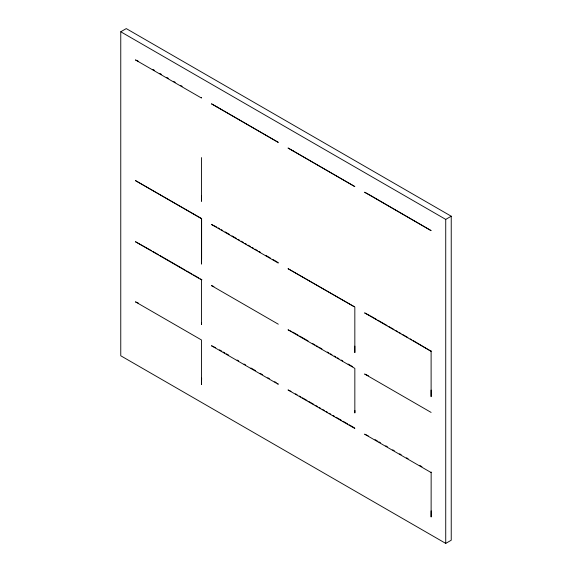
<?xml version="1.0" encoding="UTF-8"?>
<svg xmlns="http://www.w3.org/2000/svg" width="572" height="572" viewBox="0 0 572 572"><rect width="100%" height="100%" fill="white"/><g stroke="black" fill="none" stroke-linecap="round" stroke-linejoin="round"><path stroke-width="0.86" d="M431.152 510.889L431.116 517.009L431.152 472.014M201.537 195.796L201.494 201.315L201.537 157.579M201.637 378.171L201.494 384.441L201.494 339.982L135.435 301.844L138.403 303.117M354.933 410.539L354.84 412.977L354.84 368.382L288.023 329.808L291.119 331.281M201.616 322.787L201.494 324.446L201.494 279.851L135.435 241.713L151.373 250.586M120.763 31.775L126.269 28.6L451.236 216.223L451.236 540.225L445.731 543.4L120.763 355.777L120.763 31.775L445.731 219.398L451.236 216.223M213.907 286.515L211.461 285.607L278.292 324.195M368.432 375.761L364.607 374.024L431.116 412.426M138.403 61.297L135.435 59.917L201.494 98.055L201.394 97.419M368.211 435.835L364.607 434.155L431.116 472.551M215.73 347.747L211.461 345.738L278.292 384.32L277.777 383.497M290.998 391.355L288.023 389.94L354.84 428.514L354.547 427.892L349.185 424.796M216.659 227.012L211.461 224.474L278.292 263.063L277.992 262.426M370.012 315.665L364.607 312.891L431.116 351.294L413.32 340.669M368.933 194.53L364.607 192.228L431.116 230.623L369.655 194.916M152.931 69.441L154.469 70.327M159.853 73.438L161.39 74.331M166.781 77.434L168.318 78.328M173.702 81.431L175.239 82.325M180.623 85.428L182.161 86.322M218.189 227.899L219.727 228.786M221.257 229.672L222.794 230.552M225.089 231.882L229.694 234.541M231.989 235.864L236.593 238.524M238.124 239.411L239.661 240.29M241.191 241.177L243.493 242.507M245.023 243.393L246.561 244.28M248.091 245.159L250.393 246.489M251.93 247.376L253.46 248.262M254.99 249.149L257.293 250.472M258.83 251.358L260.36 252.245M265.73 255.341L270.327 258.001M272.63 259.33L277.227 261.983M370.785 316.109L376.197 319.233M377.749 320.127L387.029 325.489M388.574 326.376L393.986 329.508M395.531 330.394L397.855 331.739M399.399 332.632L400.943 333.526M402.495 334.413L407.907 337.544M410.224 338.881L411.776 339.775M354.068 306.613L288.023 268.676L354.833 307.057L354.84 352.624L354.833 346.11M292.671 332.017L298.062 335.128M299.599 336.021L308.072 340.912M312.698 343.579L315.008 344.916M316.545 345.803L318.089 346.689M319.626 347.583L321.936 348.913M327.334 352.03L328.871 352.917M330.409 353.811L331.953 354.697M334.262 356.027L335.8 356.921M337.344 357.807L338.881 358.701M341.198 360.031L342.735 360.925M348.126 364.035L352.745 366.702M152.903 251.473L158.265 254.569M159.795 255.448L185.063 270.041M186.594 270.921L191.949 274.017M193.486 274.903L198.841 277.999M200.372 278.879L201.909 279.765M219.505 349.857L221.807 351.179M223.345 352.066L224.875 352.953M226.412 353.839L228.707 355.169M237.144 360.038L238.674 360.918M244.044 364.021L245.574 364.907M250.944 368.003L255.541 370.663M260.146 373.316L262.441 374.646M267.81 377.742L269.348 378.628M274.71 381.724L276.247 382.611M375.039 439.618L377.341 440.948M378.878 441.834L380.416 442.728M385.8 445.831L387.337 446.718M392.714 449.828L394.251 450.715M399.635 453.818L401.172 454.711M406.556 457.814L408.093 458.701M419.619 465.358L421.929 466.695M295.545 393.829L297.082 394.716M299.378 396.038L300.915 396.925M302.445 397.812L307.042 400.464M308.573 401.351L313.935 404.447M315.472 405.333L317.767 406.656M319.305 407.543L320.835 408.429M322.365 409.309L324.667 410.639M326.197 411.525L327.727 412.412M329.265 413.291L330.795 414.178M333.097 415.508L334.627 416.387M336.157 417.274L341.52 420.37M343.057 421.257L347.654 423.909M431.109 390.09L431.116 396.668L431.109 350.936M445.731 219.398L445.731 543.4M201.616 258.086L201.494 264.092L201.494 218.718L135.435 180.58L201.616 218.561L201.616 258.086M216.888 106.857L211.461 103.811L278.292 142.392L216.888 106.857M293.221 150.965L288.023 148.012L354.84 186.586L293.221 150.965"/></g></svg>
